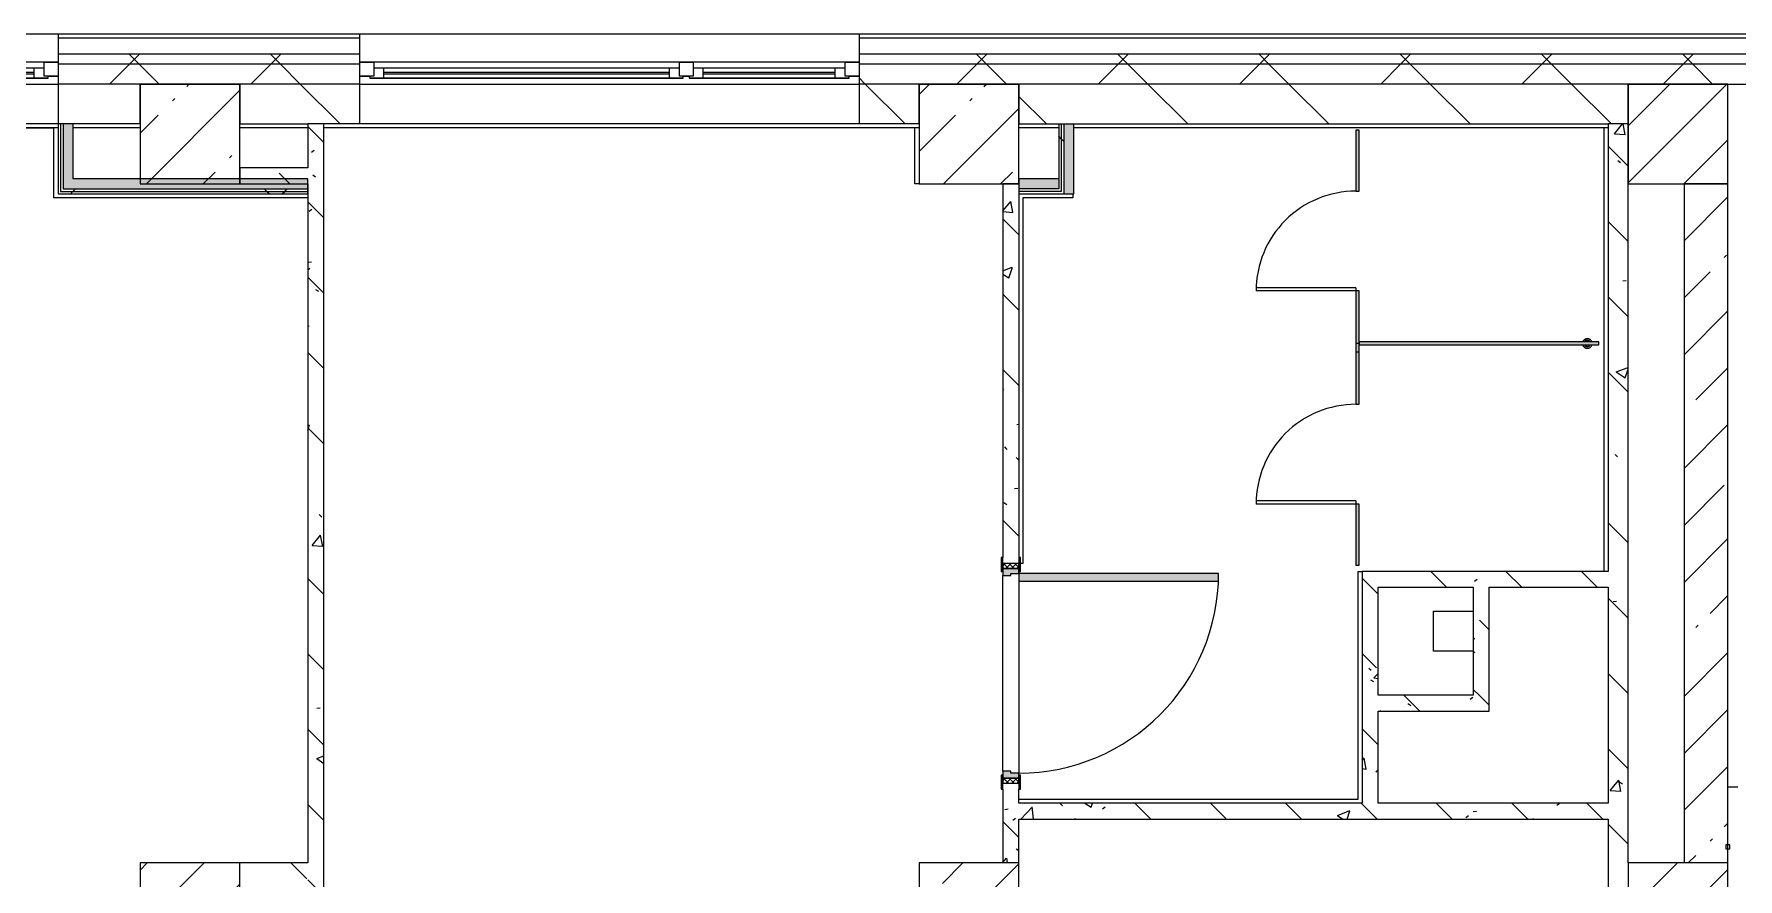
# Model space of a CAD drawing. Header units: millimetres. Extents: x 81731 to 272849, y -8553 to 29000.
# Drawn here: x 222058 to 230589, y 23120 to 27350 of the extents above; entities that cross this region are included whole.
import ezdxf

# ---------------------------------------------------------------- set-up
doc = ezdxf.new("R2010")
doc.units = ezdxf.units.MM
for name, color, linetype, lineweight, true_color in [('A-DOOR-4', 7, 'Continuous', 5, 0xe2e2e2), ('A-DOOR-5', 7, 'Continuous', 5, 0xaaaaaa), ('A-DOOR-FRAM-2', 7, 'Continuous', 5, 0xe2e2e2), ('A-DOOR-FRAM-4', 7, 'Continuous', 5, 0xaaaaaa), ('A-FLOR-1', 7, 'Continuous', 5, 0xaaaaaa), ('A-GENM-3', 7, 'Continuous', 5, 0xe2ddcd), ('A-WALL-7', 7, 'Continuous', 5, 0x737373), ('A-WALL-8', 7, 'Continuous', 9, 0x737373), ('I-WALL-22', 7, 'Continuous', 5, 0xe7e7e7), ('I-WALL-23', 7, 'Continuous', 9, 0xe7e7e7), ('I-WALL-26', 7, 'Continuous', 5, 0x787878)]:
    doc.layers.add(name, color=color, linetype=linetype, lineweight=lineweight, true_color=true_color)
for name, color, linetype, lineweight in [('A-DOOR-6', 7, 'Continuous', 5), ('A-GENM-1', 7, 'Continuous', 5), ('A-GLAZ-3', 7, 'Continuous', 5), ('A-WALL', 7, 'Continuous', 9), ('A-WALL-6', 7, 'Continuous', 5), ('I-WALL-24', 7, 'Continuous', 5), ('S-COLS-1', 7, 'Continuous', 5)]:
    doc.layers.add(name, color=color, linetype=linetype, lineweight=lineweight)
pattern_1 = [(45, (145838.57, 0), (-285.1231, 285.1231), []), (45, (146123.7, 0), (-285.1231, 285.1231), [504.031, -100.806, 16.764, -84.042])]
pattern_2 = [(135, (145838.57, 0), (-377.1708, -377.1708), [533.4, -88.9, 17.78, -88.9]), (135, (145838.57, 376.94), (-377.1708, -377.1708), []), (50, (145838.57, 0), (637.6445, -55.7866), [66.675, -733.425]), (355, (145838.6, 0), (-123.3494, 668.699), [53.34, -586.74]), (100.451, (145891.7, -4.65), (514.299, 612.908), [56.665, -623.315]), (46.184, (145838.6, 177.8), (948.7764, -147.15), [100.012, -1100.137]), (96.636, (145917.6, 165.5), (830.909, 865.997), [84.998, -934.973]), (351.184, (145838.6, 177.8), (830.918, 865.988), [80.01, -880.11]), (21, (145927.47, 133.35), (530.6506, -357.9283), [66.675, -733.425]), (326, (145927.5, 133.35), (216.308, 644.6585), [53.34, -586.74]), (71.451, (145971.7, 103.5), (746.9596, 286.7243), [56.665, -623.315]), (37.5, (145838.57, 0), (10.81053, 295.9426), [16.764, -562.864, 16.764, -578.866, -588.962]), (37.5, (145838.57, 0), (10.81053, 295.9426), [-1175.258, 16.764, -572.198]), (7.5, (145838.57, 0), (233.8692, 350.6318), [16.764, -322.834, 16.764, -549.529, -224.472]), (7.5, (145838.57, 0), (233.8692, 350.6318), [-905.891, 16.764, -207.708]), (327.5, (145640.32, 0), (474.5678, -20.0513), [16.764, -205.486, 16.764, -676.656, -920.115]), (327.5, (145640.32, 0), (474.5678, -20.0513), [-915.67, 16.764, -903.351]), (317.5, (145551.42, 0), (518.4522, 88.9934), [16.764, -272.161, 16.764, -443.738, -653.415]), (317.5, (145551.42, 0), (518.4522, 88.9934), [-749.427, 16.764, -636.651])]
pattern_3 = [(45, (145838.57, 0), (-353.5534, 353.5534), []), (135, (145838.57, 0), (-353.5534, -353.5534), [])]
pattern_4 = [(45, (145838.6, 0), (-530.33, 530.33), []), (135, (145838.6, 0), (-530.33, -530.33), [])]

# ---------------------------------------------------------------- blocks, each defined once
blk = doc.blocks.new('BSC_Колонна _Прямоугольная - 500х500-23287078-2_4_3_птичка')
at = {"layer": 'S-COLS-1'}
h = blk.add_hatch(dxfattribs=at)
h.set_pattern_fill('FP_75', color=256, style=0, pattern_type=2)
h.set_pattern_definition([(45, (-84450, -22950), (-285.1231, 285.1231), []), (45, (-84164.88, -22950), (-285.1231, 285.1231), [504.031, -100.806, 16.764, -84.042])])
h.paths.add_polyline_path([(-250, -250), (250, -250), (250, 250), (-250, 250), (-250, -160)])
for p, q in [((250, 250), (-250, 250)), ((-250, 250), (-250, -250)), ((250, -250), (250, 250)), ((-250, -250), (250, -250))]:
    blk.add_line(p, q, dxfattribs=at)
blk = doc.blocks.new('BSC_Колонна _Прямоугольная - 500х500-V122-2_4_3_птичка')
at = {"layer": 'S-COLS-1'}
h = blk.add_hatch(dxfattribs=at)
h.set_pattern_fill('FP_94', color=256, style=0, pattern_type=2)
h.set_pattern_definition([(45, (-77000, -22950), (-285.1231, 285.1231), []), (45, (-76714.88, -22950), (-285.1231, 285.1231), [504.031, -100.806, 16.764, -84.042])])
h.paths.add_polyline_path([(-250, -250), (250, -250), (250, 250), (-250, 250), (-250, -160)])
for p, q in [((250, 250), (-250, 250)), ((-250, 250), (-250, -250)), ((250, -250), (250, 250)), ((-250, -250), (250, -250))]:
    blk.add_line(p, q, dxfattribs=at)
blk = doc.blocks.new('110_Дверь_СКБ_1Ст_Внутренняя1 - Д-4 1100x2100h_су мгн-32391219-2_4_3_птичка')
at = {"layer": 'A-DOOR-4'}
h = blk.add_hatch(color=256, dxfattribs=at)
h.paths.add_polyline_path([(537.5, 40), (512.5, 40), (512.5, 0), (502.5, 0), (502.5, -40), (537.5, -40)])
h.paths.add_polyline_path([(-477.5, 0), (-487.5, 0), (-487.5, 40), (-512.5, 40), (-512.5, -40), (-477.5, -40)])
at = {"layer": 'A-DOOR-5'}
h = blk.add_hatch(dxfattribs=at)
h.set_pattern_fill('FP_8', color=256, style=0, pattern_type=2)
h.set_pattern_definition([(135, (1751.41, 104.685), (-14.14214, -14.14214), []), (225, (1751.41, 104.685), (14.14214, -14.14214), [])])
h.paths.add_polyline_path([(562.5, 40), (537.5, 40), (537.5, -40), (562.5, -40)])
at = {"layer": 'A-DOOR-FRAM-2'}
for points in [[(-447.5, 40), (-447.5, 1040), (-487.5, 1040), (-487.5, 40)], [(-497.5, 40), (-497.5, 48), (-567.5, 48), (-567.5, 40)], [(592.5, 48), (522.5, 48), (522.5, 40), (592.5, 40)], [(-497.5, -40), (-567.5, -40), (-567.5, -48), (-497.5, -48)], [(592.5, -48), (592.5, -40), (522.5, -40), (522.5, -48)]]:
    blk.add_hatch(color=256, dxfattribs=at).paths.add_polyline_path(points)
at = {"layer": 'A-DOOR-FRAM-4'}
h = blk.add_hatch(dxfattribs=at)
h.set_pattern_fill('FP_9', color=256, style=0, pattern_type=2)
h.set_pattern_definition([(45, (-371.384, 104.685), (-14.1421, 14.1421), []), (135, (-371.384, 104.685), (-14.1421, -14.1421), [])])
h.paths.add_polyline_path([(-512.5, 40), (-537.5, 40), (-537.5, -40), (-512.5, -40)])
at = {"layer": 'A-DOOR-5'}
for p, q in [((-487.5, 1040), (-487.5, 40)), ((-447.5, 1040), (-487.5, 1040)), ((-447.5, 40), (-447.5, 1040)), ((-487.5, 40), (-447.5, 40))]:
    blk.add_line(p, q, dxfattribs=at)
blk.add_arc((-487.5, 40), 1000, 360, 90, dxfattribs=at)
at = {"layer": 'A-DOOR-FRAM-4'}
for p, q in [((-497.5, 48), (-567.5, 48)), ((-567.5, 48), (-567.5, 40)), ((-567.5, 40), (-497.5, 40)), ((-512.5, 40), (-537.5, 40)), ((-537.5, 40), (-537.5, -40)), ((-487.5, 40), (-512.5, 40)), ((-512.5, 40), (-512.5, -40)), ((-512.5, -40), (-512.5, 40)), ((-497.5, 40), (-512.5, 40)), ((-512.5, 40), (-512.5, 39)), ((-512.5, 39), (-497.5, 39)), ((-497.5, 40), (-497.5, 48)), ((-497.5, 39), (-497.5, 40)), ((-487.5, 0), (-487.5, 40)), ((-477.5, 0), (-487.5, 0)), ((-477.5, -40), (-477.5, 0)), ((512.5, 0), (502.5, 0)), ((502.5, 0), (502.5, -40)), ((512.5, 40), (512.5, 0)), ((537.5, 40), (512.5, 40)), ((592.5, 48), (522.5, 48)), ((522.5, 48), (522.5, 40)), ((537.5, 40), (522.5, 40)), ((522.5, 40), (522.5, 39)), ((522.5, 40), (592.5, 40)), ((522.5, 39), (537.5, 39)), ((537.5, -40), (537.5, 40)), ((562.5, 40), (537.5, 40)), ((537.5, 40), (537.5, -40)), ((537.5, 39), (537.5, 40)), ((562.5, -40), (562.5, 40)), ((592.5, 40), (592.5, 48)), ((-497.5, -40), (-567.5, -40)), ((-567.5, -40), (-567.5, -48)), ((-567.5, -48), (-497.5, -48)), ((-537.5, -40), (-512.5, -40)), ((-497.5, -39), (-512.5, -39)), ((-512.5, -39), (-512.5, -40)), ((-512.5, -40), (-477.5, -40)), ((-512.5, -40), (-497.5, -40)), ((-497.5, -40), (-497.5, -39)), ((-497.5, -48), (-497.5, -40)), ((502.5, -40), (537.5, -40)), ((537.5, -39), (522.5, -39)), ((522.5, -39), (522.5, -40)), ((522.5, -40), (537.5, -40)), ((592.5, -40), (522.5, -40)), ((522.5, -40), (522.5, -48)), ((522.5, -48), (592.5, -48)), ((537.5, -40), (537.5, -39)), ((537.5, -40), (562.5, -40)), ((592.5, -48), (592.5, -40))]:
    blk.add_line(p, q, dxfattribs=at)
blk = doc.blocks.new('120_Окно_СКБ_2Ст - 120_Окно_СКБ_2Ст 2500х2500 _мал створка справа_-23206729-2_4_3_птичка')
at = {"layer": 'A-GLAZ-3'}
for p, q in [((-1250, -75), (-1250, -5)), ((-1250, -5), (-1180, -5)), ((1250, -5), (-1250, -5)), ((-1180, -75), (-1250, -75)), ((-1250, -75), (-1200, -75)), ((-1180, -75), (-1200, -75)), ((-1200, -75), (-1200, -85)), ((-1200, -85), (370, -85)), ((370, -85), (-1200, -85)), ((-1180, -5), (-1180, -75)), ((350, -35), (-1180, -35)), ((-1180, -35), (-1180, -75)), ((-1130, -85), (-1130, -35)), ((-1130, -55), (300, -55)), ((300, -65), (-1130, -65)), ((300, -85), (300, -35)), ((350, -75), (350, -5)), ((350, -5), (420, -5)), ((350, -75), (350, -35)), ((420, -75), (350, -75)), ((370, -75), (350, -75)), ((370, -75), (400, -75)), ((370, -85), (370, -75)), ((420, -75), (400, -75)), ((400, -75), (400, -85)), ((400, -85), (1200, -85)), ((1200, -85), (400, -85)), ((420, -5), (420, -75)), ((1180, -35), (420, -35)), ((420, -35), (420, -75)), ((470, -85), (470, -35)), ((470, -55), (1130, -55)), ((1130, -65), (470, -65)), ((1130, -85), (1130, -35)), ((1180, -75), (1180, -5)), ((1180, -5), (1250, -5)), ((1180, -75), (1180, -35)), ((1250, -75), (1180, -75)), ((1200, -75), (1180, -75)), ((1200, -75), (1250, -75)), ((1200, -85), (1200, -75)), ((1250, -5), (1250, -75))]:
    blk.add_line(p, q, dxfattribs=at)
blk = doc.blocks.new('120_Окно_СКБ_2Ст - 120_Окно_СКБ_2Ст 2100х2400 _мал створка справа_-19092174-2_4_3_птичка')
at = {"layer": 'A-GLAZ-3'}
for p, q in [((-1050, -75), (-1050, -5)), ((-1050, -5), (-980, -5)), ((1050, -5), (-1050, -5)), ((-980, -75), (-1050, -75)), ((-1050, -75), (-1000, -75)), ((-980, -75), (-1000, -75)), ((-1000, -75), (-1000, -85)), ((-1000, -85), (170, -85)), ((170, -85), (-1000, -85)), ((-980, -5), (-980, -75)), ((150, -35), (-980, -35)), ((-980, -35), (-980, -75)), ((-930, -85), (-930, -35)), ((-930, -55), (100, -55)), ((100, -65), (-930, -65)), ((100, -85), (100, -35)), ((150, -75), (150, -5)), ((150, -5), (220, -5)), ((150, -75), (150, -35)), ((220, -75), (150, -75)), ((170, -75), (150, -75)), ((170, -75), (200, -75)), ((170, -85), (170, -75)), ((220, -75), (200, -75)), ((200, -75), (200, -85)), ((200, -85), (1000, -85)), ((1000, -85), (200, -85)), ((220, -5), (220, -75)), ((980, -35), (220, -35)), ((220, -35), (220, -75)), ((270, -85), (270, -35)), ((270, -55), (930, -55)), ((930, -65), (270, -65)), ((930, -85), (930, -35)), ((980, -75), (980, -5)), ((980, -5), (1050, -5)), ((980, -75), (980, -35)), ((1050, -75), (980, -75)), ((1000, -75), (980, -75)), ((1000, -75), (1050, -75)), ((1000, -85), (1000, -75)), ((1050, -5), (1050, -75))]:
    blk.add_line(p, q, dxfattribs=at)
blk = doc.blocks.new('BSC_Колонна _Прямоугольная - 500х500-V175-2_4_3_птичка')
at = {"layer": 'S-COLS-1'}
h = blk.add_hatch(dxfattribs=at)
h.set_pattern_fill('FP_130', color=256, style=0, pattern_type=2)
h.set_pattern_definition([(45, (-80900, -22950), (-285.1231, 285.1231), []), (45, (-80614.88, -22950), (-285.1231, 285.1231), [504.031, -100.806, 16.764, -84.042])])
h.paths.add_polyline_path([(-250, -250), (250, -250), (250, 250), (-250, 250), (-250, -160)])
for p, q in [((250, 250), (-250, 250)), ((-250, 250), (-250, -250)), ((250, -250), (250, 250)), ((-250, -250), (250, -250))]:
    blk.add_line(p, q, dxfattribs=at)
blk = doc.blocks.new('131_Сантехническая перегородка_Дверь - СД-1-V213-2_4_3_птичка')
at = {"layer": 'A-GENM-3'}
for points in [[(0, -8), (305.2, -8), (305.2, 8), (0, 8)], [(805.2, -8), (1110.4, -8), (1110.4, 8), (805.2, 8)]]:
    blk.add_hatch(color=256, dxfattribs=at).paths.add_polyline_path(points)
at = {"layer": 'A-DOOR-6'}
for p, q in [((321.2, 508), (305.2, 508)), ((305.2, 8), (305.2, 508)), ((321.2, 8), (321.2, 508)), ((321.2, 8), (305.2, 8))]:
    blk.add_line(p, q, dxfattribs=at)
blk.add_arc((305.2, 8), 500, 360, 90, dxfattribs=at)
at = {"layer": 'A-GENM-1'}
for p, q in [((305.2, 8), (0, 8)), ((0, 8), (0, -8)), ((305.2, -8), (305.2, 8)), ((1110.4, 8), (805.2, 8)), ((805.2, 8), (805.2, -8)), ((1110.4, -8), (1110.4, 8)), ((0, -8), (305.2, -8)), ((805.2, -8), (1110.4, -8))]:
    blk.add_line(p, q, dxfattribs=at)
blk = doc.blocks.new('131_Сантехническая перегородка 8 - СП-1-30911291-2_4_3_птичка')
at = {"layer": 'A-GENM-3'}
blk.add_hatch(color=256, dxfattribs=at).paths.add_polyline_path([(0, 8), (0, -8), (1200, -8), (1200, 8)])
at = {"layer": 'A-GENM-1'}
for p, q in [((1200, 8), (0, 8)), ((0, 8), (0, -8)), ((1200, -8), (1200, 8)), ((0, -8), (1200, -8))]:
    blk.add_line(p, q, dxfattribs=at)
at = {"layer": 'A-GENM-1', "flags": 128}
for points in [[(71.5, 8), (71.1, 8.5), (70.8, 9), (70.4, 9.5), (70, 9.9), (69.6, 10.4), (69.2, 10.8), (68.8, 11.2), (68.3, 11.6), (67.8, 12), (67.3, 12.3), (66.8, 12.7), (66.3, 13), (65.8, 13.3), (65.3, 13.6), (64.7, 13.8), (64.2, 14), (63.6, 14.3), (63, 14.4), (62.4, 14.6), (61.9, 14.7), (61.3, 14.9), (60.7, 14.9), (60.1, 15), (59.5, 15.1), (58.9, 15.1), (58.3, 15.1), (57.7, 15), (57.1, 15), (56.5, 14.9), (55.9, 14.8), (55.3, 14.7), (54.7, 14.5), (54.1, 14.4), (53.5, 14.2), (53, 13.9), (52.4, 13.7), (51.9, 13.4), (51.4, 13.2), (50.8, 12.9), (50.3, 12.5), (49.8, 12.2), (49.3, 11.8), (48.9, 11.4), (48.4, 11), (48, 10.6), (47.6, 10.2), (47.2, 9.7), (46.8, 9.3), (46.4, 8.8), (46.1, 8.3), (45.9, 8)], [(45.9, -8), (46.3, -8.5), (46.6, -9), (47, -9.5), (47.4, -9.9), (47.8, -10.4), (48.2, -10.8), (48.6, -11.2), (49.1, -11.6), (49.6, -12), (50, -12.3), (50.5, -12.7), (51.1, -13), (51.6, -13.3), (52.1, -13.6), (52.7, -13.8), (53.2, -14), (53.8, -14.3), (54.4, -14.4), (54.9, -14.6), (55.5, -14.7), (56.1, -14.9), (56.7, -14.9), (57.3, -15), (57.9, -15.1), (58.5, -15.1), (59.1, -15.1), (59.7, -15), (60.3, -15), (60.9, -14.9), (61.5, -14.8), (62.1, -14.7), (62.7, -14.5), (63.3, -14.4), (63.8, -14.2), (64.4, -13.9), (65, -13.7), (65.5, -13.4), (66, -13.2), (66.6, -12.9), (67.1, -12.5), (67.6, -12.2), (68, -11.8), (68.5, -11.4), (69, -11), (69.4, -10.6), (69.8, -10.2), (70.2, -9.7), (70.6, -9.3), (70.9, -8.8), (71.3, -8.3), (71.5, -8)]]:
    blk.add_lwpolyline(points, dxfattribs=at)
at = {"layer": 'A-GENM-1'}
for radius, start, end in [(24.6, 19.91127, 160.08873), (17.6, 45, 135), (17.6, 45, 135), (15.1, 45, 135), (24.6, 199.91127, 340.08873), (17.6, 225, 315), (17.6, 225, 315), (15.1, 225, 315)]:
    blk.add_arc((58.7, 0), radius, start, end, dxfattribs=at)

msp = doc.modelspace()

# ---------------------------------------------------------------- hatches: boundary and pattern name
at = {"layer": 'A-WALL-6'}
h = msp.add_hatch(dxfattribs=at)
h.set_pattern_fill('FP_66', color=256, style=0, pattern_type=2)
h.set_pattern_definition(pattern_3)
h.paths.add_polyline_path([(230698.6, 27200), (230698.6, 27250), (226188.6, 27250), (226188.6, 27200), (230027.2, 27200)])
h.paths.add_polyline_path([(222607, 27200), (223688.6, 27200), (223688.6, 27250), (222178.6, 27250), (222178.6, 27200)])
h.paths.add_polyline_path([(210018.6, 27200), (211098.6, 27200), (211098.6, 27250), (210018.6, 27250)])
h.paths.add_polyline_path([(213331.8, 27200), (213798.6, 27200), (213795.6, 27250), (211998.6, 27250), (211998.6, 27200), (212404.3, 27200)])
h.paths.add_polyline_path([(214698.6, 27200), (220078.6, 27200), (220078.6, 27250), (214698.6, 27250)])
h.paths.add_polyline_path([(202201.6, 27200), (202998.6, 27200), (202998.6, 27250), (201748.4, 27250), (201748.4, 27200)])
h.paths.add_polyline_path([(200346.6, 27200), (200848.4, 27200), (200848.4, 27250), (199698.8, 27250), (199698.8, 27200)])
h.paths.add_polyline_path([(205698.6, 27200), (206878.6, 27200), (206878.6, 27250), (205698.6, 27250)])
h.paths.add_polyline_path([(195709, 27200), (196598.8, 27200), (196598.8, 27250), (195498.9, 27250), (195498.9, 27200)])
h.paths.add_polyline_path([(194598.9, 27200), (194598.9, 27250), (193345.6, 27250), (193345.6, 27200), (193853.9, 27200)])
h.paths.add_polyline_path([(190245.6, 27200), (190245.6, 27250), (187848.6, 27250), (187848.6, 27200), (189216.3, 27200)])
h = msp.add_hatch(dxfattribs=at)
h.set_pattern_fill('FP_66', color=256, style=0, pattern_type=2)
h.set_pattern_definition(pattern_3)
h.paths.add_polyline_path([(230038.6, 27100), (230698.6, 27100), (230698.6, 27200), (226188.6, 27200), (226188.6, 27100), (230027.2, 27100)])
h.paths.add_polyline_path([(212404.3, 27100), (213798.6, 27100), (213795.6, 27200), (211998.6, 27200), (211998.6, 27100)])
h.paths.add_polyline_path([(211098.6, 27100), (211098.6, 27200), (210018.6, 27200), (210018.6, 27100), (210793.8, 27100)])
h.paths.add_polyline_path([(223688.6, 27100), (223688.6, 27200), (222178.6, 27200), (222178.6, 27100), (223534.6, 27100)])
h.paths.add_polyline_path([(214698.6, 27100), (220078.6, 27100), (220078.6, 27200), (214698.6, 27200)])
h.paths.add_polyline_path([(206839.2, 27100), (206878.6, 27100), (206878.6, 27200), (205698.6, 27200), (205698.6, 27100), (206593.8, 27100)])
h.paths.add_polyline_path([(199698.8, 27100), (200848.4, 27100), (200848.4, 27200), (199698.8, 27200)])
h.paths.add_polyline_path([(202665.4, 27100), (202998.6, 27100), (202998.6, 27200), (201748.4, 27200), (201748.4, 27100), (202201.6, 27100)])
h.paths.add_polyline_path([(194598.9, 27100), (194598.9, 27200), (193345.6, 27200), (193345.6, 27100), (193853.9, 27100)])
h.paths.add_polyline_path([(190245.6, 27100), (190245.6, 27200), (187898.6, 27200), (187898.6, 27100), (189216.3, 27100)])
h.paths.add_polyline_path([(195498.9, 27100), (196598.8, 27100), (196598.8, 27200), (195498.9, 27200)])
at = {"layer": 'I-WALL-22'}
for points in [[(222253.6, 26625), (222253.6, 26900), (222203.6, 26900), (222203.6, 26625)], [(227263.6, 26550), (227263.6, 26900), (227213.6, 26900), (227213.6, 26550), (227244.6, 26550)], [(223428.6, 26575), (223428.6, 26625), (222203.6, 26625), (222203.6, 26575), (222607, 26575)]]:
    msp.add_hatch(color=256, dxfattribs=at).paths.add_polyline_path(points)
at = {"layer": 'I-WALL-23'}
msp.add_hatch(color=256, dxfattribs=at).paths.add_polyline_path([(227188.6, 26575), (227188.6, 26625), (226988.6, 26625), (226988.6, 26575)])
at = {"layer": 'I-WALL-24'}
h = msp.add_hatch(dxfattribs=at)
h.set_pattern_fill('FP_77', color=256, style=0, pattern_type=2)
h.set_pattern_definition([(135, (145838.57, 0), (-353.5534, -353.5534), [])])
h.paths.add_polyline_path([(227244.6, 26900), (230038.6, 26900), (230038.6, 27100), (226988.6, 27100), (226988.6, 26900)])
h.paths.add_polyline_path([(226488.6, 26900), (226488.6, 27100), (226188.6, 27100), (226188.6, 26900), (226317.1, 26900)])
h.paths.add_polyline_path([(216114.4, 26900), (216148.6, 26900), (216148.6, 27100), (214698.6, 27100), (214698.6, 26900), (215186.9, 26900)])
h.paths.add_polyline_path([(217041.9, 26900), (219378.6, 26900), (219378.6, 27100), (216648.6, 27100), (216648.6, 26900)])
h.paths.add_polyline_path([(212598.6, 26900), (213798.6, 26900), (213795.6, 27100), (212598.6, 27100)])
h.paths.add_polyline_path([(222178.6, 26900), (222588.6, 26900), (222588.6, 27100), (222178.6, 27100)])
h.paths.add_polyline_path([(223688.6, 26900), (223688.6, 27100), (223088.6, 27100), (223088.6, 26900), (223534.6, 26900)])
h.paths.add_polyline_path([(220078.6, 26900), (220078.6, 27100), (219878.6, 27100), (219878.6, 26900)])
h.paths.add_polyline_path([(201748.4, 26900), (202998.6, 26900), (202998.6, 27100), (201748.4, 27100)])
h.paths.add_polyline_path([(205698.6, 26900), (206898.6, 26900), (206898.6, 27100), (205698.6, 27100)])
h.paths.add_polyline_path([(200346.6, 26900), (200848.4, 26900), (200848.4, 27100), (199698.8, 27100), (199698.8, 26900)])
h.paths.add_polyline_path([(210303.4, 26900), (211098.6, 26900), (211098.6, 27100), (209998.6, 27100), (209998.6, 26900)])
h.paths.add_polyline_path([(196203.4, 26900), (196598.8, 26900), (196598.8, 27100), (196203.4, 27100)])
h = msp.add_hatch(dxfattribs=at)
h.set_pattern_fill('FP_160', color=256, style=0, pattern_type=2)
h.set_pattern_definition(pattern_4)
h.paths.add_polyline_path([(227188.6, 26575), (227201.1, 26575), (227201.1, 26900), (227188.6, 26900), (227188.6, 26625)])
h = msp.add_hatch(dxfattribs=at)
h.set_pattern_fill('FP_160', color=256, style=0, pattern_type=2)
h.set_pattern_definition(pattern_4)
h.paths.add_polyline_path([(227213.6, 26562.5), (227213.6, 26900), (227201.1, 26900), (227201.1, 26562.5)])
h = msp.add_hatch(dxfattribs=at)
h.set_pattern_fill('FP_160', color=256, style=0, pattern_type=2)
h.set_pattern_definition(pattern_4)
h.paths.add_polyline_path([(223428.6, 26550), (223428.6, 26562.5), (222178.6, 26562.5), (222178.6, 26550), (222607, 26550)])
h = msp.add_hatch(dxfattribs=at)
h.set_pattern_fill('FP_160', color=256, style=0, pattern_type=2)
h.set_pattern_definition(pattern_4)
h.paths.add_polyline_path([(223428.6, 26562.5), (223428.6, 26575), (222191.1, 26575), (222191.1, 26562.5), (222607, 26562.5)])
h = msp.add_hatch(dxfattribs=at)
h.set_pattern_fill('FP_74', color=256, style=0, pattern_type=2)
h.set_pattern_definition(pattern_1)
h.paths.add_polyline_path([(230538.6, 15150), (230538.6, 15530), (230318.6, 15530), (230318.6, 15150)])
h.paths.add_polyline_path([(230318.6, 18570), (230538.6, 18570), (230538.6, 18600), (230318.6, 18600)])
h.paths.add_polyline_path([(230318.6, 19100), (230538.6, 19100), (230538.6, 22700), (230318.6, 22700), (230318.6, 19319.3)])
h.paths.add_polyline_path([(230442.7, 23200), (230538.6, 23200), (230538.6, 26600), (230318.6, 26600), (230318.6, 23200)])
at = {"layer": 'I-WALL-26'}
h = msp.add_hatch(dxfattribs=at)
h.set_pattern_fill('FP_81', color=256, style=0, pattern_type=2)
h.set_pattern_definition(pattern_2)
h.paths.add_polyline_path([(223428.6, 18800), (223508.6, 18800), (223508.6, 26900), (223428.6, 26900), (223428.6, 20476.2)])
h = msp.add_hatch(dxfattribs=at)
h.set_pattern_fill('FP_81', color=256, style=0, pattern_type=2)
h.set_pattern_definition(pattern_2)
h.paths.add_polyline_path([(230027.2, 18800), (230038.6, 18800), (230038.6, 26900), (229939.3, 26900), (229939.3, 18800)])
h = msp.add_hatch(dxfattribs=at)
h.set_pattern_fill('FP_81', color=256, style=0, pattern_type=2)
h.set_pattern_definition(pattern_2)
h.paths.add_polyline_path([(223428.6, 26600), (223428.6, 26680), (223088.6, 26680), (223088.6, 26600)])
h = msp.add_hatch(dxfattribs=at)
h.set_pattern_fill('FP_81', color=256, style=0, pattern_type=2)
h.set_pattern_definition(pattern_2)
h.paths.add_polyline_path([(226988.6, 23200), (226988.6, 23600), (226908.6, 23600), (226908.6, 23200)])
h.paths.add_polyline_path([(226908.6, 24700), (226988.6, 24700), (226988.6, 26600), (226908.6, 26600), (226908.6, 24730)])
h = msp.add_hatch(dxfattribs=at)
h.set_pattern_fill('FP_81', color=256, style=0, pattern_type=2)
h.set_pattern_definition(pattern_2)
h.paths.add_polyline_path([(229099.7, 24580), (229939.3, 24580), (229939.3, 24660), (228707.1, 24660), (228707.1, 24580), (228787.1, 24580)])
h = msp.add_hatch(dxfattribs=at)
h.set_pattern_fill('FP_81', color=256, style=0, pattern_type=2)
h.set_pattern_definition(pattern_2)
h.paths.add_polyline_path([(228707.1, 23500), (228787.1, 23500), (228787.1, 24580), (228707.1, 24580), (228707.1, 23946.9)])
h = msp.add_hatch(dxfattribs=at)
h.set_pattern_fill('FP_81', color=256, style=0, pattern_type=2)
h.set_pattern_definition(pattern_2)
h.paths.add_polyline_path([(229343.7, 24040), (229343.7, 24580), (229263.7, 24580), (229263.7, 24040)])
h = msp.add_hatch(dxfattribs=at)
h.set_pattern_fill('FP_81', color=256, style=0, pattern_type=2)
h.set_pattern_definition(pattern_2)
h.paths.add_polyline_path([(228787.1, 23960), (229343.7, 23960), (229343.7, 24040), (228787.1, 24040)])
h = msp.add_hatch(dxfattribs=at)
h.set_pattern_fill('FP_81', color=256, style=0, pattern_type=2)
h.set_pattern_definition(pattern_2)
h.paths.add_polyline_path([(229939.3, 23420), (229939.3, 23500), (226988.6, 23500), (226988.6, 23420), (229099.7, 23420)])
h = msp.add_hatch(dxfattribs=at)
h.set_pattern_fill('FP_81', color=256, style=0, pattern_type=2)
h.set_pattern_definition(pattern_2)
h.paths.add_polyline_path([(223428.6, 23120), (223428.6, 23200), (223088.6, 23200), (223088.6, 23120)])
at = {"layer": 'S-COLS-1'}
h = msp.add_hatch(dxfattribs=at)
h.set_pattern_fill('FP_74', color=256, style=0, pattern_type=2)
h.set_pattern_definition(pattern_1)
h.paths.add_polyline_path([(223088.6, 26600), (223088.6, 27100), (222588.6, 27100), (222588.6, 26600), (222607, 26600)])
h = msp.add_hatch(dxfattribs=at)
h.set_pattern_fill('FP_74', color=256, style=0, pattern_type=2)
h.set_pattern_definition(pattern_1)
h.paths.add_polyline_path([(226488.6, 26600), (226988.6, 26600), (226988.6, 27100), (226488.6, 27100), (226488.6, 26839.2)])
h = msp.add_hatch(dxfattribs=at)
h.set_pattern_fill('FP_74', color=256, style=0, pattern_type=2)
h.set_pattern_definition(pattern_1)
h.paths.add_polyline_path([(230038.6, 26600), (230538.6, 26600), (230538.6, 27100), (230038.6, 27100), (230038.6, 26839.2)])

# ---------------------------------------------------------------- linework, layer by layer
at = {"layer": 'A-FLOR-1'}
for p, q in [((222157.6, 26879), (219878.6, 26879)), ((222157.6, 26530), (222157.6, 26879)), ((226467.6, 26600), (226467.6, 26880)), ((229919.3, 24660), (229919.3, 26880)), ((226488.6, 26600), (226467.6, 26600)), ((227258.6, 26550), (227258.6, 26530)), ((223428.6, 26530), (222157.6, 26530)), ((227258.6, 26530), (227008.6, 26530)), ((227008.6, 26530), (227008.6, 24700)), ((227008.6, 24700), (226996.6, 24700)), ((228687.1, 23520), (228687.1, 24660)), ((228687.1, 24660), (228707.1, 24660)), ((229063.7, 24459.9), (229263.7, 24459.9)), ((229063.7, 24259.9), (229063.7, 24459.9)), ((229263.7, 24259.9), (229063.7, 24259.9)), ((230588.6, 23580), (230538.6, 23580)), ((226988.6, 23520), (228687.1, 23520))]:
    msp.add_line(p, q, dxfattribs=at)
at = {"layer": 'A-WALL'}
for p, q in [((223688.6, 27330), (222178.6, 27330)), ((223688.6, 27250), (222178.6, 27250)), ((223688.6, 27200), (222178.6, 27200)), ((222588.6, 27100), (222178.6, 27100)), ((223688.6, 27100), (223088.6, 27100)), ((226488.6, 27100), (226188.6, 27100)), ((230038.6, 27100), (226988.6, 27100)), ((222191.1, 26900), (222191.1, 26562.5)), ((222203.6, 26900), (222203.6, 26575)), ((223508.6, 26900), (223428.6, 26900)), ((227201.1, 26900), (227201.1, 26562.5)), ((227213.6, 26900), (227213.6, 26550)), ((230038.6, 26900), (229939.3, 26900)), ((227188.6, 26625), (227188.6, 26575)), ((222191.1, 26562.5), (223428.6, 26562.5)), ((222203.6, 26575), (223428.6, 26575)), ((227188.6, 26575), (226988.6, 26575)), ((227201.1, 26562.5), (226988.6, 26562.5))]:
    msp.add_line(p, q, dxfattribs=at)
at = {"layer": 'A-WALL-6'}
for p, q in [((239148.6, 27350), (195498.9, 27350)), ((222178.6, 27350), (222178.6, 27100)), ((223688.6, 27100), (223688.6, 27350)), ((226188.6, 27350), (226188.6, 27100)), ((222588.6, 27100), (223088.6, 27100)), ((226488.6, 27100), (226988.6, 27100)), ((230548.6, 23290.5), (230528.6, 23290.5)), ((230528.6, 23290.5), (230528.6, 23270.5)), ((230548.6, 23270.5), (230548.6, 23290.5)), ((230528.6, 23270.5), (230548.6, 23270.5))]:
    msp.add_line(p, q, dxfattribs=at)
at = {"layer": 'A-WALL-7'}
msp.add_line((230038.6, 27100), (238898.6, 27100), dxfattribs=at)
at = {"layer": 'A-WALL-8'}
for p, q in [((239128.6, 27330), (226188.6, 27330)), ((239048.6, 27250), (226188.6, 27250)), ((238998.6, 27200), (226188.6, 27200))]:
    msp.add_line(p, q, dxfattribs=at)
at = {"layer": 'I-WALL-24'}
for p, q in [((220078.6, 27100), (222178.6, 27100)), ((222178.6, 27100), (222178.6, 26550)), ((222588.6, 26900), (222588.6, 27100)), ((223088.6, 27100), (223088.6, 26900)), ((223688.6, 26900), (223688.6, 27100)), ((223688.6, 27100), (226188.6, 27100)), ((226188.6, 27100), (226188.6, 26900)), ((226488.6, 26900), (226488.6, 27100)), ((226988.6, 27100), (226988.6, 26900)), ((230038.6, 26900), (230038.6, 27100)), ((222588.6, 26900), (219878.6, 26900)), ((222179.5, 26880), (219878.6, 26880)), ((222253.6, 26625), (222253.6, 26900)), ((222588.6, 26880), (222253.6, 26880)), ((223088.6, 26900), (223428.6, 26900)), ((223428.6, 26880), (223088.6, 26880)), ((223428.6, 26900), (223428.6, 26680)), ((226488.6, 26900), (223508.6, 26900)), ((223508.6, 18800), (223508.6, 26900)), ((226488.6, 26880), (223508.6, 26880)), ((226988.6, 26900), (229939.3, 26900)), ((227188.6, 26880), (226988.6, 26880)), ((227188.6, 26900), (227188.6, 26625)), ((227263.6, 26550), (227263.6, 26900)), ((229939.3, 26880), (227263.6, 26880)), ((229939.3, 26900), (229939.3, 24660)), ((230039.3, 26900), (230038.6, 26900)), ((230039.3, 23200), (230039.3, 26900)), ((223428.6, 26625), (222253.6, 26625)), ((223428.6, 26680), (223088.6, 26680)), ((223088.6, 26680), (223088.6, 26600)), ((223428.6, 26550), (223428.6, 26625)), ((227188.6, 26625), (226988.6, 26625)), ((226988.6, 26625), (226988.6, 24730)), ((222178.6, 26550), (223428.6, 26550)), ((223088.6, 26600), (223428.6, 26600)), ((223428.6, 26600), (223428.6, 23200)), ((226988.6, 26600), (226908.6, 26600)), ((226908.6, 26600), (226908.6, 24730)), ((226988.6, 26550), (227263.6, 26550)), ((230318.6, 26600), (230318.6, 23200)), ((230538.6, 26600), (230318.6, 26600)), ((230538.6, 23200), (230538.6, 26600)), ((229939.3, 24660), (228707.1, 24660)), ((228707.1, 24660), (228707.1, 23500)), ((226908.6, 23660), (226908.6, 24640)), ((226988.6, 24610), (226988.6, 23650)), ((228787.1, 24580), (229263.7, 24580)), ((228787.1, 24040), (228787.1, 24580)), ((229263.7, 24580), (229263.7, 24040)), ((229343.7, 24580), (229939.3, 24580)), ((229343.7, 23960), (229343.7, 24580)), ((229939.3, 24580), (229939.3, 23500)), ((229263.7, 24040), (228787.1, 24040)), ((228787.1, 23500), (228787.1, 23960)), ((228787.1, 23960), (229343.7, 23960)), ((226908.6, 23570), (226908.6, 23200)), ((226988.6, 23500), (226988.6, 23570)), ((228707.1, 23500), (226988.6, 23500)), ((229939.3, 23500), (228787.1, 23500)), ((226988.6, 23420), (229939.3, 23420)), ((226988.6, 23200), (226988.6, 23420)), ((229939.3, 23420), (229939.3, 18800)), ((223428.6, 23200), (223088.6, 23200))]:
    msp.add_line(p, q, dxfattribs=at)
at = {"layer": 'S-COLS-1'}
for p, q in [((223088.6, 27100), (222588.6, 27100)), ((222588.6, 27100), (222588.6, 26900)), ((223088.6, 26900), (223088.6, 27100)), ((226988.6, 27100), (226488.6, 27100)), ((226488.6, 27100), (226488.6, 26900)), ((226988.6, 26900), (226988.6, 27100)), ((230538.6, 27100), (230038.6, 27100)), ((230038.6, 27100), (230038.6, 26900)), ((230538.6, 26600), (230538.6, 27100)), ((222588.6, 26900), (222588.6, 26600)), ((223088.6, 26600), (223088.6, 26900)), ((226488.6, 26900), (226488.6, 26600)), ((226988.6, 26600), (226988.6, 26900)), ((230038.6, 26900), (230038.6, 26600)), ((222588.6, 26600), (223088.6, 26600)), ((226488.6, 26600), (226988.6, 26600)), ((230038.6, 26600), (230538.6, 26600))]:
    msp.add_line(p, q, dxfattribs=at)

# ---------------------------------------------------------------- block references
at = {"layer": 'A-DOOR-5', "rotation": 270}
msp.add_blockref('110_Дверь_СКБ_1Ст_Внутренняя1 - Д-4 1100x2100h_су мгн-32391219-2_4_3_птичка', (226948.6, 24162.5), dxfattribs=at)
at = {"layer": 'A-GENM-1'}
for name, p, rotation in [('131_Сантехническая перегородка_Дверь - СД-1-V213-2_4_3_птичка', (228684.1, 25758.6), 89.99999999997607), ('131_Сантехническая перегородка_Дверь - СД-1-V213-2_4_3_птичка', (228684.1, 24691), 89.99999999997607), ('131_Сантехническая перегородка 8 - СП-1-30911291-2_4_3_птичка', (229892.9, 25801.4), 180)]:
    msp.add_blockref(name, p, dxfattribs=dict(at, rotation=rotation))
at = {"layer": 'A-GLAZ-3'}
for name, p in [('120_Окно_СКБ_2Ст - 120_Окно_СКБ_2Ст 2100х2400 _мал створка справа_-19092174-2_4_3_птичка', (221128.6, 27215)), ('120_Окно_СКБ_2Ст - 120_Окно_СКБ_2Ст 2500х2500 _мал створка справа_-23206729-2_4_3_птичка', (224938.6, 27215))]:
    msp.add_blockref(name, p, dxfattribs=at)
at = {"layer": 'S-COLS-1'}
for name, p in [('BSC_Колонна _Прямоугольная - 500х500-V122-2_4_3_птичка', (222838.6, 22950)), ('BSC_Колонна _Прямоугольная - 500х500-V175-2_4_3_птичка', (226738.6, 22950)), ('BSC_Колонна _Прямоугольная - 500х500-23287078-2_4_3_птичка', (230288.6, 22950))]:
    msp.add_blockref(name, p, dxfattribs=at)

doc.saveas('drawing.dxf')
